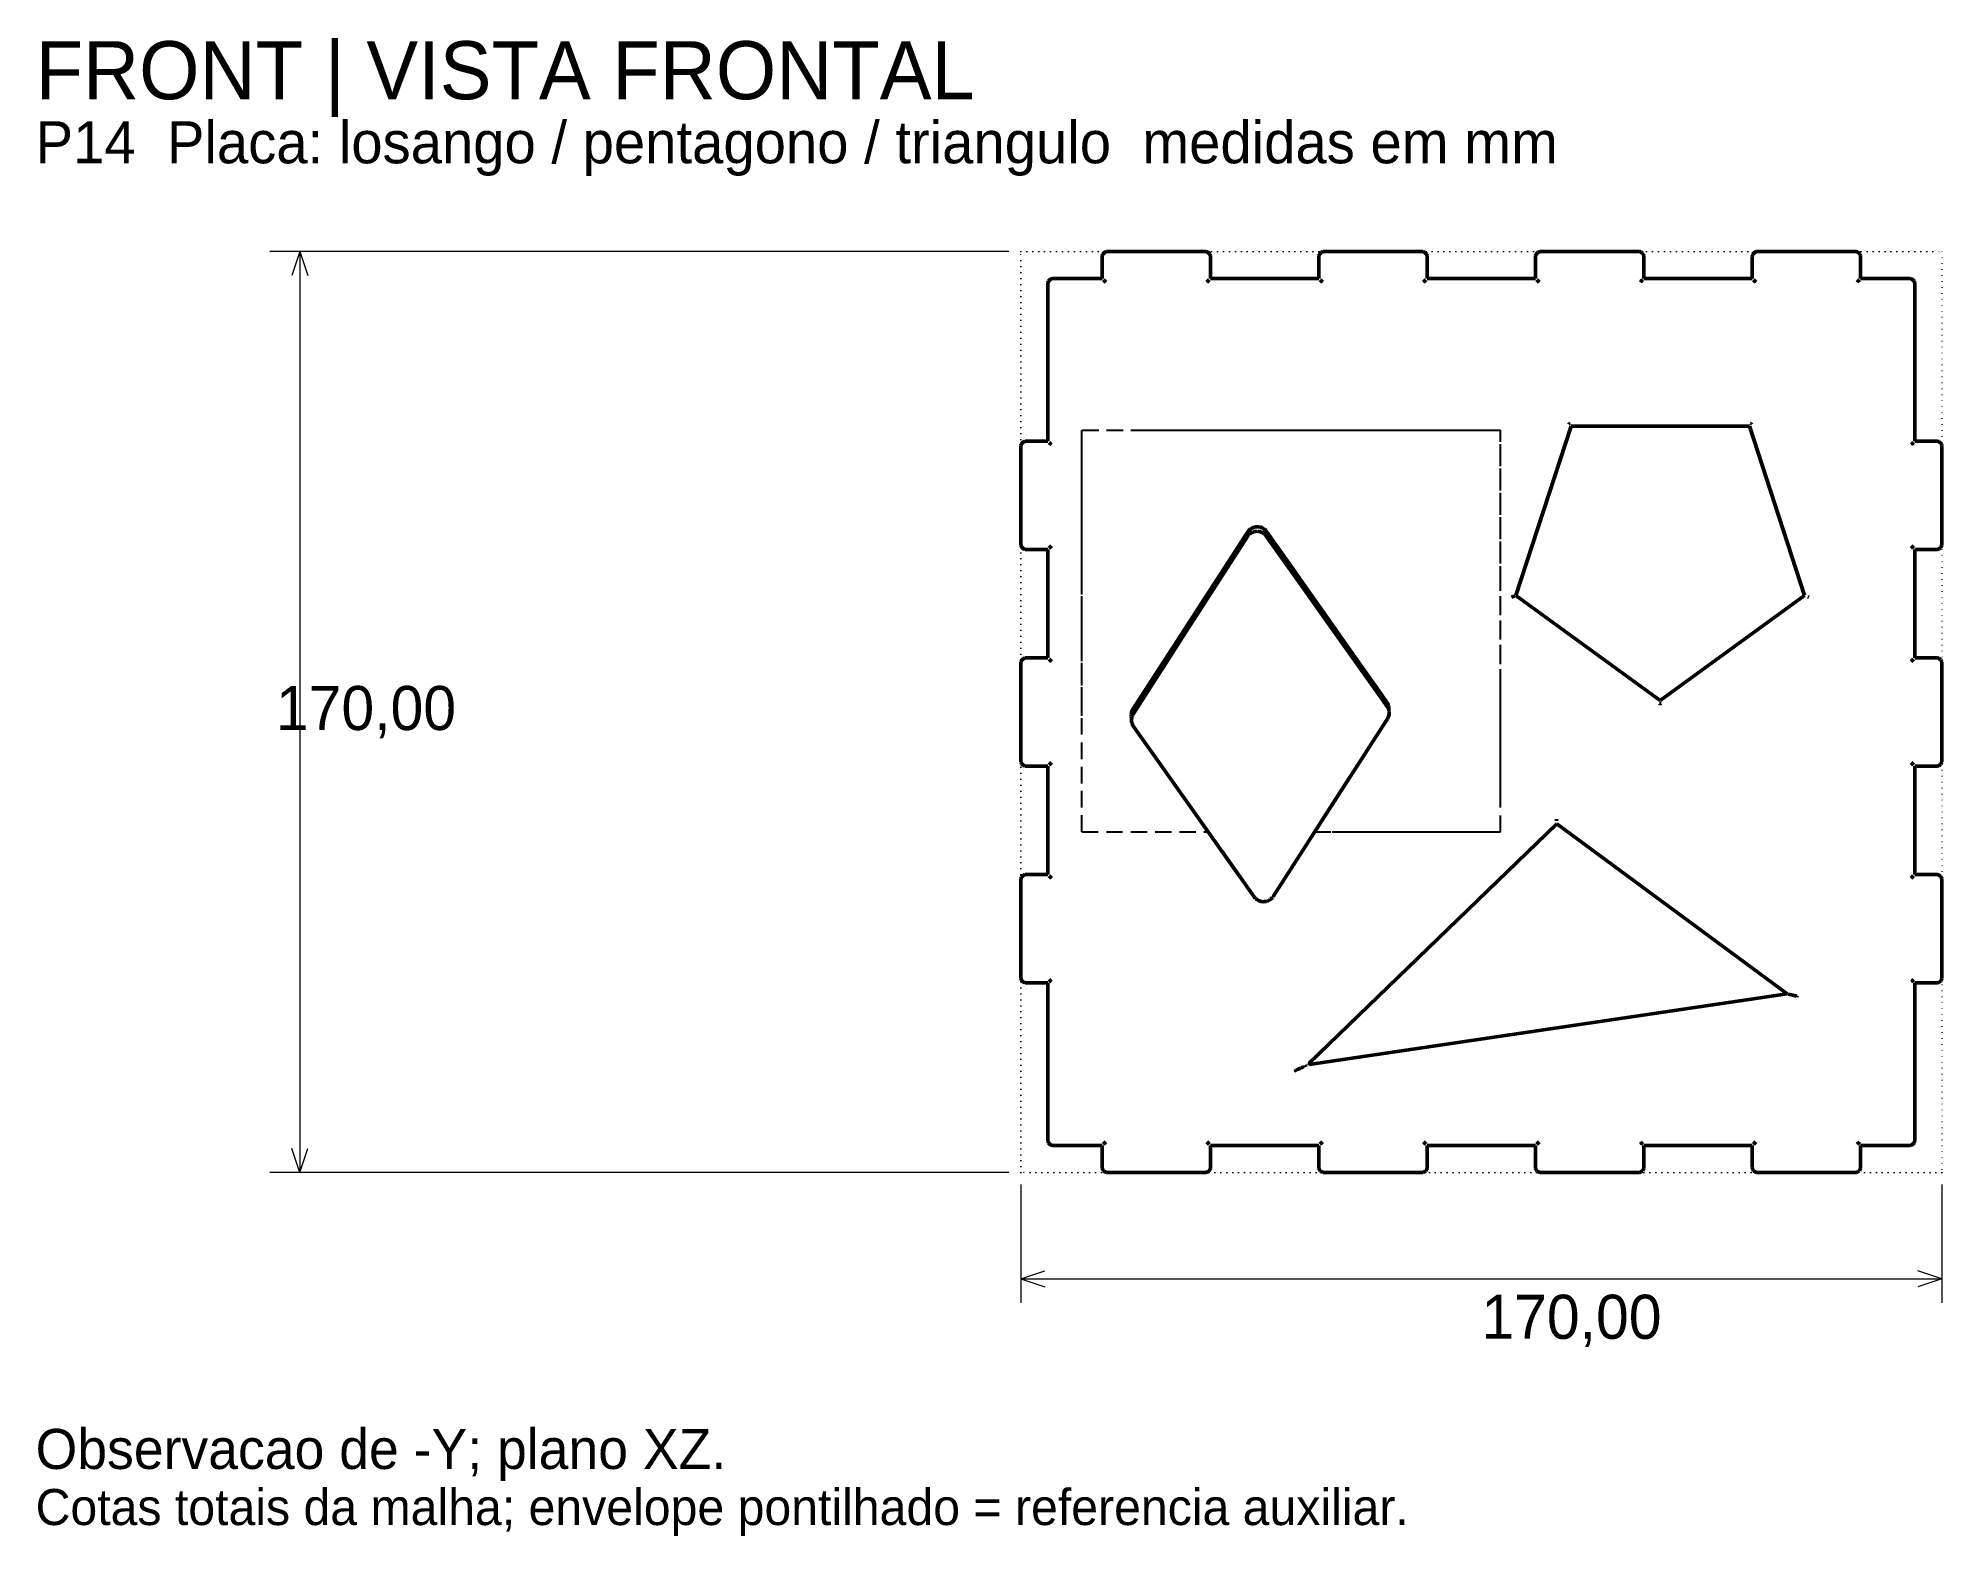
# Model space of a CAD drawing. Header units: millimetres. Extents: x 14 to 366, y 5 to 281.
import ezdxf

# ---------------------------------------------------------------- set-up
doc = ezdxf.new("R2010")
doc.units = ezdxf.units.MM
doc.linetypes.add('DOTTED', pattern=[1, 0, -1])
doc.linetypes.add('HIDDEN', pattern=[4.5, 3, -1.5])
for name, color, linetype, lineweight in [('HIDDEN', 8, 'HIDDEN', 25), ('REFERENCE', 8, 'DOTTED', 13), ('TEXT', 7, 'CONTINUOUS', 18), ('THIN', 7, 'CONTINUOUS', 18), ('VISIBLE', 7, 'CONTINUOUS', 50)]:
    doc.layers.add(name, color=color, linetype=linetype, lineweight=lineweight)

msp = doc.modelspace()

# ---------------------------------------------------------------- linework, layer by layer
at = {"layer": 'HIDDEN'}
for p, q in [((210.63, 237.07), (210.87, 237.07)), ((210.87, 237.07), (210.87, 237.3)), ((211.1, 236.83), (211.23, 236.71)), ((211.23, 236.71), (211.37, 236.57)), ((211.37, 236.57), (211.53, 236.41)), ((230.21, 236.41), (230.37, 236.57)), ((230.37, 236.57), (230.51, 236.71)), ((230.51, 236.71), (230.64, 236.83)), ((250.63, 237.07), (250.87, 237.07)), ((250.87, 237.07), (250.87, 237.3)), ((251.1, 236.83), (251.23, 236.71)), ((251.23, 236.71), (251.37, 236.57)), ((251.37, 236.57), (251.53, 236.41)), ((270.21, 236.41), (270.37, 236.57)), ((270.37, 236.57), (270.51, 236.71)), ((270.51, 236.71), (270.64, 236.83)), ((291.1, 236.83), (291.23, 236.71)), ((291.23, 236.71), (291.37, 236.57)), ((291.37, 236.57), (291.53, 236.41)), ((310.21, 236.41), (310.37, 236.57)), ((310.37, 236.57), (310.51, 236.71)), ((310.51, 236.71), (310.64, 236.83)), ((310.87, 237.07), (310.87, 237.3)), ((310.87, 237.07), (311.11, 237.07)), ((331.1, 236.83), (331.23, 236.71)), ((331.23, 236.71), (331.37, 236.57)), ((331.37, 236.57), (331.53, 236.41)), ((350.21, 236.41), (350.37, 236.57)), ((350.37, 236.57), (350.51, 236.71)), ((350.51, 236.71), (350.64, 236.83)), ((350.87, 237.07), (350.87, 237.3)), ((350.87, 237.07), (351.11, 237.07)), ((207.16, 134.95), (207.16, 209.09)), ((207.16, 209.09), (284.38, 209.09)), ((207.16, 204.88), (207.16, 209.09)), ((207.24, 209.09), (218.15, 209.09)), ((218.15, 209.09), (220.38, 209.09)), ((220.38, 209.09), (223.16, 209.09)), ((223.16, 209.09), (226.16, 209.09)), ((226.16, 209.09), (229.21, 209.09)), ((229.21, 209.09), (232.15, 209.09)), ((232.15, 209.09), (234.7, 209.09)), ((234.7, 209.09), (237.47, 209.09)), ((237.47, 209.09), (240.75, 209.09)), ((240.75, 209.09), (243.68, 209.09)), ((243.68, 209.09), (246.16, 209.09)), ((246.16, 209.09), (261.82, 209.09)), ((261.82, 209.09), (262.48, 209.09)), ((262.48, 209.09), (262.9, 209.09)), ((262.9, 209.09), (263.09, 209.09)), ((263.09, 209.09), (263.62, 209.09)), ((263.62, 209.09), (267.8, 209.09)), ((267.8, 209.09), (284.38, 209.09)), ((284.38, 134.95), (284.38, 209.09)), ((284.38, 181.01), (284.38, 209.01)), ((296.94, 210.5), (297.06, 210.34)), ((297.06, 210.34), (297.16, 210.2)), ((297.16, 210.2), (297.25, 210.08)), ((330.51, 210.08), (330.59, 210.2)), ((330.59, 210.2), (330.7, 210.34)), ((330.7, 210.34), (330.81, 210.5)), ((200.63, 207.07), (200.87, 207.07)), ((200.87, 207.07), (200.87, 207.3)), ((201.1, 206.83), (201.23, 206.71)), ((201.23, 206.71), (201.37, 206.57)), ((201.37, 206.57), (201.53, 206.41)), ((207.16, 191.42), (207.16, 204.88)), ((360.21, 206.41), (360.37, 206.57)), ((360.37, 206.57), (360.51, 206.71)), ((360.51, 206.71), (360.64, 206.83)), ((360.87, 207.07), (360.87, 207.3)), ((360.87, 207.07), (361.1, 207.07)), ((207.16, 191.18), (207.16, 191.39)), ((207.16, 190.7), (207.16, 191.18)), ((207.16, 189.86), (207.16, 190.7)), ((207.16, 188.57), (207.16, 189.86)), ((237.9, 189.74), (238, 189.83)), ((238, 189.83), (238.15, 189.97)), ((238.44, 190.16), (238.56, 190.21)), ((238.75, 190.3), (238.88, 190.34)), ((238.88, 190.34), (239.07, 190.39)), ((239.07, 190.39), (239.21, 190.4)), ((239.41, 190.42), (239.55, 190.42)), ((240.09, 190.33), (240.22, 190.28)), ((240.1, 190.33), (240.22, 190.28)), ((240.41, 190.2), (240.52, 190.13)), ((240.52, 190.13), (240.7, 190.03)), ((240.8, 189.94), (240.95, 189.8)), ((240.95, 189.8), (241.04, 189.7)), ((240.95, 189.8), (241.05, 189.69)), ((201.1, 187.3), (201.23, 187.42)), ((201.23, 187.42), (201.37, 187.57)), ((201.37, 187.57), (201.53, 187.72)), ((207.16, 186.84), (207.16, 188.57)), ((207.16, 184.78), (207.16, 186.84)), ((225.12, 169.92), (237.7, 189.47)), ((237.7, 189.47), (237.78, 189.58)), ((237.78, 189.58), (237.9, 189.74)), ((241.17, 189.54), (250.18, 176.84)), ((241.17, 189.54), (241.59, 188.96)), ((241.86, 188.57), (242.83, 187.21)), ((360.21, 187.72), (360.37, 187.57)), ((360.37, 187.57), (360.51, 187.42)), ((360.51, 187.42), (360.64, 187.3)), ((207.16, 182.69), (207.16, 184.78)), ((207.16, 174.24), (207.16, 182.69)), ((284.38, 161.42), (284.38, 181.01)), ((286.47, 178.29), (286.61, 178.33)), ((341.15, 178.33), (341.28, 178.29)), ((207.16, 172), (207.16, 174.24)), ((207.16, 169.77), (207.16, 172)), ((207.16, 167.85), (207.16, 169.77)), ((216.6, 156.68), (225.12, 169.92)), ((200.63, 167.07), (200.87, 167.07)), ((200.87, 167.07), (200.87, 167.3)), ((201.1, 166.83), (201.23, 166.71)), ((201.23, 166.71), (201.37, 166.57)), ((201.37, 166.57), (201.53, 166.41)), ((207.16, 158.66), (207.16, 167.85)), ((220.7, 163.05), (223, 166.62)), ((360.21, 166.41), (360.37, 166.57)), ((360.37, 166.57), (360.51, 166.71)), ((360.51, 166.71), (360.64, 166.83)), ((360.87, 167.07), (360.87, 167.3)), ((360.87, 167.07), (361.1, 167.07)), ((217.38, 157.89), (220.57, 162.85)), ((207.16, 156.34), (207.16, 158.66)), ((263.1, 158.61), (263.17, 158.51)), ((263.17, 158.51), (263.26, 158.38)), ((284.38, 159.48), (284.38, 161.42)), ((284.38, 159.18), (284.38, 159.48)), ((284.38, 158.06), (284.38, 159.18)), ((313.88, 158.95), (313.88, 158.83)), ((313.88, 158.83), (313.88, 158.68)), ((313.88, 158.68), (313.88, 158.52)), ((313.88, 158.52), (313.88, 158.34)), ((207.16, 143.89), (207.16, 156.34)), ((216.28, 155.7), (216.3, 155.84)), ((216.28, 155.7), (216.29, 155.5)), ((216.29, 155.5), (216.29, 155.36)), ((216.3, 155.84), (216.33, 156.05)), ((216.36, 155.02), (216.43, 154.83)), ((216.38, 156.18), (216.44, 156.37)), ((216.43, 154.83), (216.48, 154.69)), ((216.44, 156.37), (216.51, 156.5)), ((216.51, 156.5), (216.6, 156.68)), ((216.71, 156.84), (216.81, 157)), ((216.86, 157.08), (216.97, 157.25)), ((217, 157.3), (217.13, 157.5)), ((255.01, 142.56), (263.52, 155.79)), ((263.47, 158.08), (263.54, 157.96)), ((263.48, 158.07), (263.55, 157.95)), ((263.62, 155.98), (263.69, 156.1)), ((263.65, 157.78), (263.7, 157.65)), ((263.7, 157.65), (263.77, 157.46)), ((263.75, 156.3), (263.79, 156.43)), ((263.77, 157.46), (263.8, 157.32)), ((263.8, 157.32), (263.84, 157.12)), ((263.83, 156.63), (263.85, 156.77)), ((263.84, 157.12), (263.84, 156.98)), ((284.38, 156.11), (284.38, 158.06)), ((284.38, 153.49), (284.38, 156.11)), ((216.58, 154.52), (216.66, 154.4)), ((216.66, 154.4), (221.01, 148.25)), ((284.38, 150.49), (284.38, 153.49)), ((201.37, 147.57), (201.53, 147.72)), ((221.01, 148.25), (229.95, 135.63)), ((284.38, 147.48), (284.38, 150.49)), ((360.21, 147.72), (360.37, 147.57)), ((200.63, 147.07), (200.87, 147.07)), ((200.87, 146.83), (200.87, 147.07)), ((201.1, 147.3), (201.23, 147.42)), ((201.23, 147.42), (201.37, 147.57)), ((284.38, 144.75), (284.38, 147.48)), ((284.38, 142.45), (284.38, 144.75)), ((360.37, 147.57), (360.51, 147.42)), ((360.51, 147.42), (360.64, 147.3)), ((360.87, 146.83), (360.87, 147.07)), ((360.87, 147.07), (361.1, 147.07)), ((207.16, 135.03), (207.16, 143.89)), ((250.11, 134.95), (255.01, 142.56)), ((284.38, 140.65), (284.38, 142.45)), ((284.38, 134.95), (284.38, 140.65)), ((294.72, 137.3), (294.73, 137.16)), ((294.74, 137.1), (294.75, 136.98)), ((207.16, 134.95), (230.44, 134.95)), ((207.16, 134.95), (230.44, 134.95)), ((229.95, 135.63), (230.44, 134.95)), ((242.43, 123.01), (250.11, 134.95)), ((250.11, 134.95), (253.36, 134.95)), ((250.11, 134.95), (284.38, 134.95)), ((253.36, 134.95), (256.72, 134.95)), ((256.72, 134.95), (259.75, 134.95)), ((259.75, 134.95), (262.31, 134.95)), ((262.31, 134.95), (264.33, 134.95)), ((264.33, 134.95), (265.76, 134.95)), ((265.76, 134.95), (266.59, 134.95)), ((266.59, 134.95), (266.84, 134.95)), ((266.84, 134.95), (270.32, 134.95)), ((270.32, 134.95), (284.3, 134.95)), ((231.49, 133.46), (232.88, 131.5)), ((201.1, 126.83), (201.23, 126.71)), ((201.23, 126.71), (201.37, 126.57)), ((201.37, 126.57), (201.53, 126.41)), ((360.21, 126.41), (360.37, 126.57)), ((360.37, 126.57), (360.51, 126.71)), ((360.51, 126.71), (360.64, 126.83)), ((238.01, 124.27), (238.96, 122.93)), ((242.35, 122.9), (242.43, 123.01)), ((239.17, 122.67), (239.33, 122.54)), ((239.33, 122.54), (239.43, 122.45)), ((239.43, 122.45), (239.61, 122.34)), ((239.61, 122.34), (239.72, 122.27)), ((239.72, 122.27), (239.91, 122.2)), ((240.37, 122.07), (240.58, 122.06)), ((240.58, 122.06), (240.71, 122.05)), ((240.92, 122.07), (241.05, 122.09)), ((241.05, 122.09), (241.25, 122.14)), ((241.27, 122.14), (241.38, 122.18)), ((241.57, 122.26), (241.69, 122.32)), ((241.69, 122.32), (241.86, 122.43)), ((241.86, 122.43), (241.98, 122.51)), ((242.22, 122.74), (242.35, 122.9)), ((200.63, 107.07), (200.87, 107.07)), ((200.87, 106.83), (200.87, 107.07)), ((201.1, 107.3), (201.23, 107.42)), ((201.23, 107.42), (201.37, 107.57)), ((201.37, 107.57), (201.53, 107.72)), ((360.21, 107.72), (360.37, 107.57)), ((360.37, 107.57), (360.51, 107.42)), ((360.51, 107.42), (360.64, 107.3)), ((360.87, 106.83), (360.87, 107.07)), ((360.87, 107.07), (361.1, 107.07)), ((337.04, 105.04), (337.28, 105.07)), ((337.09, 105.21), (337.28, 105.07)), ((337.44, 105.03), (337.56, 105)), ((337.63, 104.98), (337.77, 104.95)), ((337.77, 104.95), (337.89, 104.92)), ((337.89, 104.92), (338.04, 104.88)), ((338.04, 104.88), (338.19, 104.84)), ((338.19, 104.84), (338.34, 104.81)), ((338.33, 104.81), (338.68, 104.72)), ((338.34, 104.81), (338.57, 104.75)), ((338.57, 104.75), (338.68, 104.72)), ((338.68, 104.72), (338.96, 104.65)), ((339.04, 104.63), (339.39, 104.54)), ((247.23, 91.22), (247.6, 91.4)), ((247.34, 91.27), (247.6, 91.41)), ((247.6, 91.4), (247.97, 91.58)), ((247.6, 91.41), (247.78, 91.49)), ((247.96, 91.58), (248.13, 91.66)), ((247.97, 91.58), (248.27, 91.73)), ((248.13, 91.66), (248.27, 91.73)), ((248.27, 91.73), (248.51, 91.85)), ((248.27, 91.73), (248.43, 91.81)), ((248.83, 92.01), (249.17, 92.34)), ((248.83, 92.01), (249.3, 92.08)), ((246.34, 90.78), (246.79, 91)), ((246.79, 91), (247.23, 91.22)), ((246.89, 91.05), (247.05, 91.13)), ((211.1, 77.3), (211.23, 77.42)), ((211.23, 77.42), (211.37, 77.57)), ((211.37, 77.57), (211.53, 77.72)), ((230.21, 77.72), (230.37, 77.57)), ((230.37, 77.57), (230.51, 77.42)), ((230.51, 77.42), (230.64, 77.3)), ((251.1, 77.3), (251.23, 77.42)), ((251.23, 77.42), (251.37, 77.57)), ((251.37, 77.57), (251.53, 77.72)), ((270.21, 77.72), (270.37, 77.57)), ((270.37, 77.57), (270.51, 77.42)), ((270.51, 77.42), (270.64, 77.3)), ((291.1, 77.3), (291.23, 77.42)), ((291.23, 77.42), (291.37, 77.57)), ((291.37, 77.57), (291.53, 77.72)), ((310.21, 77.72), (310.37, 77.57)), ((310.37, 77.57), (310.51, 77.42)), ((310.51, 77.42), (310.64, 77.3)), ((331.1, 77.3), (331.23, 77.42)), ((331.23, 77.42), (331.37, 77.57)), ((331.37, 77.57), (331.53, 77.72)), ((350.21, 77.72), (350.37, 77.57)), ((350.37, 77.57), (350.51, 77.42)), ((350.51, 77.42), (350.64, 77.3)), ((210.63, 77.07), (210.87, 77.07)), ((210.87, 76.83), (210.87, 77.07)), ((250.63, 77.07), (250.87, 77.07)), ((250.87, 76.83), (250.87, 77.07)), ((310.87, 76.83), (310.87, 77.07)), ((310.87, 77.07), (311.11, 77.07)), ((350.87, 76.83), (350.87, 77.07)), ((350.87, 77.07), (351.11, 77.07))]:
    msp.add_line(p, q, dxfattribs=at)
at = {"layer": 'REFERENCE'}
for p, q in [((195.87, 242.07), (365.87, 242.07)), ((195.87, 72.07), (195.87, 242.07)), ((365.87, 242.07), (365.87, 72.07)), ((365.87, 72.07), (195.87, 72.07))]:
    msp.add_line(p, q, dxfattribs=at)
at = {"layer": 'THIN'}
for p, q in [((193.65, 242.07), (57.28, 242.07)), ((62.83, 242.07), (61.35, 237.63)), ((62.83, 242.07), (62.83, 72.07)), ((62.83, 242.07), (64.3, 237.63)), ((62.83, 72.07), (61.35, 76.5)), ((62.83, 72.07), (64.3, 76.5)), ((193.65, 72.07), (57.28, 72.07)), ((195.87, 69.85), (195.87, 48.04)), ((365.87, 69.85), (365.87, 48.04)), ((195.87, 52.48), (200.3, 53.96)), ((365.87, 52.48), (361.43, 53.96)), ((195.87, 52.48), (365.87, 52.48)), ((195.87, 52.48), (200.3, 51)), ((365.87, 52.48), (361.43, 51))]:
    msp.add_line(p, q, dxfattribs=at)
at = {"layer": 'VISIBLE'}
for p, q in [((210.87, 241.07), (210.88, 241.24)), ((210.87, 237.07), (210.87, 241.07)), ((210.88, 241.24), (210.93, 241.41)), ((210.93, 241.41), (211, 241.57)), ((211, 241.57), (211.1, 241.71)), ((211.1, 241.71), (211.23, 241.83)), ((211.23, 241.83), (211.37, 241.93)), ((211.37, 241.93), (211.53, 242)), ((211.53, 242), (211.7, 242.05)), ((211.7, 242.05), (211.87, 242.07)), ((211.87, 242.07), (229.87, 242.07)), ((229.87, 242.07), (230.04, 242.05)), ((230.04, 242.05), (230.21, 242)), ((230.21, 242), (230.37, 241.93)), ((230.37, 241.93), (230.51, 241.83)), ((230.51, 241.83), (230.64, 241.71)), ((230.64, 241.71), (230.74, 241.57)), ((230.74, 241.57), (230.81, 241.41)), ((230.81, 241.41), (230.85, 241.24)), ((230.85, 241.24), (230.87, 241.07)), ((230.87, 237.07), (230.87, 241.07)), ((250.87, 241.07), (250.88, 241.24)), ((250.87, 237.07), (250.87, 241.07)), ((250.88, 241.24), (250.93, 241.41)), ((250.93, 241.41), (251, 241.57)), ((251, 241.57), (251.1, 241.71)), ((251.1, 241.71), (251.23, 241.83)), ((251.23, 241.83), (251.37, 241.93)), ((251.37, 241.93), (251.53, 242)), ((251.53, 242), (251.7, 242.05)), ((251.7, 242.05), (251.87, 242.07)), ((251.87, 242.07), (269.87, 242.07)), ((269.87, 242.07), (270.04, 242.05)), ((270.04, 242.05), (270.21, 242)), ((270.21, 242), (270.37, 241.93)), ((270.37, 241.93), (270.51, 241.83)), ((270.51, 241.83), (270.64, 241.71)), ((270.64, 241.71), (270.74, 241.57)), ((270.74, 241.57), (270.81, 241.41)), ((270.81, 241.41), (270.85, 241.24)), ((270.85, 241.24), (270.87, 241.07)), ((270.87, 237.07), (270.87, 241.07)), ((290.87, 241.07), (290.88, 241.24)), ((290.87, 237.07), (290.87, 241.07)), ((290.88, 241.24), (290.93, 241.41)), ((290.93, 241.41), (291, 241.57)), ((291, 241.57), (291.1, 241.71)), ((291.1, 241.71), (291.23, 241.83)), ((291.23, 241.83), (291.37, 241.93)), ((291.37, 241.93), (291.53, 242)), ((291.53, 242), (291.7, 242.05)), ((291.7, 242.05), (291.87, 242.07)), ((291.87, 242.07), (309.87, 242.07)), ((309.87, 242.07), (310.04, 242.05)), ((310.04, 242.05), (310.21, 242)), ((310.21, 242), (310.37, 241.93)), ((310.37, 241.93), (310.51, 241.83)), ((310.51, 241.83), (310.64, 241.71)), ((310.64, 241.71), (310.74, 241.57)), ((310.74, 241.57), (310.81, 241.41)), ((310.81, 241.41), (310.85, 241.24)), ((310.85, 241.24), (310.87, 241.07)), ((310.87, 237.07), (310.87, 241.07)), ((330.87, 241.07), (330.88, 241.24)), ((330.87, 237.07), (330.87, 241.07)), ((330.88, 241.24), (330.93, 241.41)), ((330.93, 241.41), (331, 241.57)), ((331, 241.57), (331.1, 241.71)), ((331.1, 241.71), (331.23, 241.83)), ((331.23, 241.83), (331.37, 241.93)), ((331.37, 241.93), (331.53, 242)), ((331.53, 242), (331.7, 242.05)), ((331.7, 242.05), (331.87, 242.07)), ((331.87, 242.07), (349.87, 242.07)), ((349.87, 242.07), (350.04, 242.05)), ((350.04, 242.05), (350.21, 242)), ((350.21, 242), (350.37, 241.93)), ((350.37, 241.93), (350.51, 241.83)), ((350.51, 241.83), (350.64, 241.71)), ((350.64, 241.71), (350.74, 241.57)), ((350.74, 241.57), (350.81, 241.41)), ((350.81, 241.41), (350.85, 241.24)), ((350.85, 241.24), (350.87, 241.07)), ((350.87, 237.07), (350.87, 241.07)), ((200.87, 236.07), (200.88, 236.24)), ((200.87, 207.07), (200.87, 236.07)), ((200.88, 236.24), (200.93, 236.41)), ((200.93, 236.41), (201, 236.57)), ((201, 236.57), (201.1, 236.71)), ((201.1, 236.71), (201.23, 236.83)), ((201.23, 236.83), (201.37, 236.93)), ((201.37, 236.93), (201.53, 237)), ((201.53, 237), (201.7, 237.05)), ((201.7, 237.05), (201.87, 237.07)), ((201.87, 237.07), (210.87, 237.07)), ((211.1, 236.83), (211.23, 236.71)), ((211.23, 236.71), (211.37, 236.57)), ((211.37, 236.57), (211.53, 236.41)), ((230.21, 236.41), (230.37, 236.57)), ((230.37, 236.57), (230.51, 236.71)), ((230.51, 236.71), (230.64, 236.83)), ((230.87, 237.07), (250.87, 237.07)), ((251.1, 236.83), (251.23, 236.71)), ((251.23, 236.71), (251.37, 236.57)), ((251.37, 236.57), (251.53, 236.41)), ((270.21, 236.41), (270.37, 236.57)), ((270.37, 236.57), (270.51, 236.71)), ((270.51, 236.71), (270.64, 236.83)), ((270.87, 237.07), (290.87, 237.07)), ((291.1, 236.83), (291.23, 236.71)), ((291.23, 236.71), (291.37, 236.57)), ((291.37, 236.57), (291.53, 236.41)), ((310.21, 236.41), (310.37, 236.57)), ((310.37, 236.57), (310.51, 236.71)), ((310.51, 236.71), (310.64, 236.83)), ((310.87, 237.07), (330.87, 237.07)), ((331.1, 236.83), (331.23, 236.71)), ((331.23, 236.71), (331.37, 236.57)), ((331.37, 236.57), (331.53, 236.41)), ((350.21, 236.41), (350.37, 236.57)), ((350.37, 236.57), (350.51, 236.71)), ((350.51, 236.71), (350.64, 236.83)), ((350.87, 237.07), (359.87, 237.07)), ((359.87, 237.07), (360.04, 237.05)), ((360.04, 237.05), (360.21, 237)), ((360.21, 237), (360.37, 236.93)), ((360.37, 236.93), (360.51, 236.83)), ((360.51, 236.83), (360.64, 236.71)), ((360.64, 236.71), (360.74, 236.57)), ((360.74, 236.57), (360.81, 236.41)), ((360.81, 236.41), (360.85, 236.24)), ((360.85, 236.24), (360.87, 236.07)), ((360.87, 207.07), (360.87, 236.07)), ((287.25, 178.54), (297.42, 209.84)), ((296.94, 210.5), (297.02, 210.39)), ((297.42, 209.84), (330.34, 209.84)), ((330.34, 209.84), (340.51, 178.54)), ((330.73, 210.39), (330.81, 210.5)), ((195.87, 206.07), (195.88, 206.24)), ((195.87, 188.07), (195.87, 206.07)), ((195.88, 206.24), (195.93, 206.41)), ((195.93, 206.41), (196, 206.57)), ((196, 206.57), (196.1, 206.71)), ((196.1, 206.71), (196.23, 206.83)), ((196.23, 206.83), (196.37, 206.93)), ((196.37, 206.93), (196.53, 207)), ((196.53, 207), (196.7, 207.05)), ((196.7, 207.05), (196.87, 207.07)), ((196.87, 207.07), (200.87, 207.07)), ((201.1, 206.83), (201.23, 206.71)), ((201.23, 206.71), (201.37, 206.57)), ((201.37, 206.57), (201.53, 206.41)), ((360.21, 206.41), (360.37, 206.57)), ((360.37, 206.57), (360.51, 206.71)), ((360.51, 206.71), (360.64, 206.83)), ((360.87, 207.07), (364.87, 207.07)), ((364.87, 207.07), (365.04, 207.05)), ((365.04, 207.05), (365.21, 207)), ((365.21, 207), (365.37, 206.93)), ((365.37, 206.93), (365.51, 206.83)), ((365.51, 206.83), (365.64, 206.71)), ((365.64, 206.71), (365.74, 206.57)), ((365.74, 206.57), (365.81, 206.41)), ((365.81, 206.41), (365.85, 206.24)), ((365.85, 206.24), (365.87, 206.07)), ((365.87, 188.07), (365.87, 206.07)), ((216.56, 157.58), (237.75, 190.3)), ((230.92, 179.76), (237.75, 190.3)), ((233.01, 182.98), (237.75, 190.3)), ((237.23, 189.5), (237.75, 190.3)), ((237.75, 190.3), (237.96, 190.57)), ((237.77, 190.33), (237.96, 190.57)), ((237.9, 189.74), (238.01, 189.84)), ((237.96, 190.57), (238.21, 190.8)), ((237.99, 190.6), (238.21, 190.8)), ((238.06, 189.88), (238.15, 189.97)), ((238.15, 189.97), (238.27, 190.05)), ((238.24, 190.82), (238.49, 190.99)), ((238.24, 190.82), (238.49, 190.99)), ((238.27, 190.05), (238.44, 190.16)), ((238.44, 190.16), (238.57, 190.22)), ((238.52, 191.01), (238.79, 191.12)), ((238.56, 190.21), (238.75, 190.3)), ((238.75, 190.3), (238.85, 190.33)), ((238.8, 191.13), (239.13, 191.22)), ((238.84, 191.14), (239.13, 191.22)), ((238.88, 190.34), (239.04, 190.38)), ((239.07, 190.39), (239.22, 190.4)), ((239.13, 191.22), (239.47, 191.25)), ((239.17, 191.22), (239.47, 191.25)), ((239.21, 190.4), (239.41, 190.42)), ((239.28, 190.41), (239.41, 190.42)), ((239.28, 190.41), (239.41, 190.42)), ((239.51, 191.25), (239.81, 191.23)), ((239.51, 191.25), (239.81, 191.23)), ((239.55, 190.42), (239.76, 190.4)), ((239.76, 190.4), (239.89, 190.37)), ((239.85, 191.22), (240.14, 191.16)), ((239.85, 191.22), (240.14, 191.16)), ((239.89, 190.37), (240.09, 190.33)), ((239.9, 190.37), (240.06, 190.33)), ((239.9, 190.37), (240.09, 190.33)), ((240.1, 190.33), (240.22, 190.28)), ((240.1, 190.33), (240.22, 190.28)), ((240.14, 191.16), (240.46, 191.03)), ((240.18, 191.14), (240.46, 191.03)), ((240.22, 190.28), (240.41, 190.2)), ((240.3, 190.25), (240.41, 190.2)), ((240.41, 190.2), (240.5, 190.14)), ((240.49, 191.01), (240.75, 190.85)), ((240.49, 191.01), (240.75, 190.85)), ((240.55, 190.11), (240.7, 190.03)), ((240.7, 190.03), (240.8, 189.94)), ((240.71, 190.01), (240.81, 189.93)), ((240.71, 190.01), (240.8, 189.94)), ((240.75, 190.85), (241.01, 190.63)), ((240.78, 190.83), (240.89, 190.73)), ((240.81, 189.93), (240.95, 189.8)), ((240.89, 190.73), (241.01, 190.63)), ((240.95, 189.8), (241.04, 189.7)), ((241.03, 190.6), (241.22, 190.37)), ((241.03, 190.6), (241.22, 190.37)), ((241.22, 190.37), (246.17, 183.35)), ((241.22, 190.37), (248.53, 180)), ((241.22, 190.37), (252.58, 174.25)), ((241.22, 190.37), (241.49, 189.99)), ((241.22, 190.37), (241.49, 189.99)), ((241.22, 190.37), (242.01, 189.25)), ((241.22, 190.37), (242.52, 188.53)), ((241.22, 190.37), (242.99, 187.86)), ((241.49, 189.99), (242.01, 189.25)), ((195.87, 188.07), (195.88, 187.89)), ((195.88, 187.89), (195.93, 187.72)), ((195.93, 187.72), (196, 187.57)), ((196, 187.57), (196.1, 187.42)), ((196.1, 187.42), (196.23, 187.3)), ((196.23, 187.3), (196.37, 187.2)), ((196.37, 187.2), (196.53, 187.13)), ((196.53, 187.13), (196.7, 187.08)), ((196.7, 187.08), (196.87, 187.07)), ((196.87, 187.07), (200.87, 187.07)), ((200.87, 167.07), (200.87, 187.07)), ((201.1, 187.3), (201.23, 187.42)), ((201.23, 187.42), (201.37, 187.57)), ((201.37, 187.57), (201.53, 187.72)), ((225.72, 170.85), (237.7, 189.47)), ((234.74, 185.65), (236.11, 187.76)), ((236.11, 187.76), (237.23, 189.5)), ((237.7, 189.47), (237.79, 189.58)), ((237.79, 189.58), (237.9, 189.74)), ((241.04, 189.7), (241.17, 189.54)), ((241.05, 189.69), (241.17, 189.54)), ((241.05, 189.69), (241.17, 189.54)), ((241.17, 189.54), (250.18, 176.84)), ((241.45, 189.16), (242, 188.38)), ((242.01, 189.25), (242.52, 188.53)), ((242.52, 188.53), (242.99, 187.86)), ((242.83, 187.21), (247.59, 180.49)), ((242.83, 187.21), (250.18, 176.84)), ((242.99, 187.86), (243.15, 187.63)), ((243.15, 187.63), (243.78, 186.74)), ((243.78, 186.74), (246.17, 183.35)), ((360.21, 187.72), (360.37, 187.57)), ((360.37, 187.57), (360.51, 187.42)), ((360.51, 187.42), (360.64, 187.3)), ((360.87, 167.07), (360.87, 187.07)), ((360.87, 187.07), (364.87, 187.07)), ((364.87, 187.07), (365.04, 187.08)), ((365.04, 187.08), (365.21, 187.13)), ((365.21, 187.13), (365.37, 187.2)), ((365.37, 187.2), (365.51, 187.3)), ((365.51, 187.3), (365.64, 187.42)), ((365.64, 187.42), (365.74, 187.57)), ((365.74, 187.57), (365.81, 187.72)), ((365.81, 187.72), (365.85, 187.89)), ((365.85, 187.89), (365.87, 188.07)), ((230.92, 179.76), (233.01, 182.98)), ((233.01, 182.98), (234.74, 185.65)), ((246.17, 183.35), (248.53, 180)), ((230.04, 178.39), (230.92, 179.76)), ((247.59, 180.49), (250.81, 175.94)), ((248.57, 179.94), (250.77, 176.82)), ((219.67, 162.38), (230.04, 178.39)), ((250.18, 176.84), (250.43, 176.49)), ((250.18, 176.84), (250.81, 175.94)), ((250.43, 176.49), (263.47, 158.08)), ((250.77, 176.82), (252.58, 174.25)), ((250.81, 175.94), (257.76, 166.14)), ((250.81, 175.94), (263.47, 158.08)), ((286.44, 178.27), (286.61, 178.33)), ((286.61, 178.33), (286.76, 178.38)), ((286.76, 178.38), (286.9, 178.43)), ((286.9, 178.43), (287.02, 178.46)), ((287.25, 178.54), (313.88, 159.19)), ((313.88, 159.19), (340.51, 178.54)), ((341.15, 178.33), (341.28, 178.29)), ((252.58, 174.25), (263.44, 158.84)), ((252.6, 174.22), (263.44, 158.84)), ((252.6, 174.22), (257.94, 166.64)), ((223, 166.62), (225.72, 170.85)), ((195.87, 166.07), (195.88, 166.24)), ((195.87, 148.07), (195.87, 166.07)), ((195.88, 166.24), (195.93, 166.41)), ((195.93, 166.41), (196, 166.57)), ((196, 166.57), (196.1, 166.71)), ((196.1, 166.71), (196.23, 166.83)), ((196.23, 166.83), (196.37, 166.93)), ((196.37, 166.93), (196.53, 167)), ((196.53, 167), (196.7, 167.05)), ((196.7, 167.05), (196.87, 167.07)), ((196.87, 167.07), (200.87, 167.07)), ((201.1, 166.83), (201.23, 166.71)), ((201.23, 166.71), (201.37, 166.57)), ((201.37, 166.57), (201.53, 166.41)), ((216.6, 156.68), (223, 166.62)), ((257.76, 166.14), (263.1, 158.61)), ((257.94, 166.64), (262.29, 160.47)), ((360.21, 166.41), (360.37, 166.57)), ((360.37, 166.57), (360.51, 166.71)), ((360.51, 166.71), (360.64, 166.83)), ((360.87, 167.07), (364.87, 167.07)), ((364.87, 167.07), (365.04, 167.05)), ((365.04, 167.05), (365.21, 167)), ((365.21, 167), (365.37, 166.93)), ((365.37, 166.93), (365.51, 166.83)), ((365.51, 166.83), (365.64, 166.71)), ((365.64, 166.71), (365.74, 166.57)), ((365.74, 166.57), (365.81, 166.41)), ((365.81, 166.41), (365.85, 166.24)), ((365.85, 166.24), (365.87, 166.07)), ((365.87, 148.07), (365.87, 166.07)), ((216.56, 157.58), (219.67, 162.38)), ((219.01, 161.35), (219.63, 162.32)), ((220.45, 162.65), (220.83, 163.25)), ((216.56, 157.58), (219.01, 161.35)), ((216.56, 157.58), (219.01, 161.35)), ((262.29, 160.47), (262.8, 159.74)), ((262.8, 159.74), (263.27, 159.08)), ((263.1, 158.61), (263.47, 158.08)), ((263.26, 158.38), (263.4, 158.19)), ((263.26, 158.38), (263.47, 158.08)), ((263.27, 159.08), (263.44, 158.84)), ((263.27, 159.08), (263.44, 158.84)), ((263.4, 158.19), (263.47, 158.08)), ((263.46, 158.81), (263.61, 158.54)), ((263.46, 158.81), (263.61, 158.54)), ((263.63, 158.5), (263.73, 158.22)), ((263.63, 158.5), (263.73, 158.22)), ((263.74, 158.18), (263.8, 157.88)), ((263.74, 158.18), (263.8, 157.88)), ((313.88, 158.38), (313.88, 158.51)), ((216.24, 156.6), (216.25, 156.29)), ((216.24, 156.6), (216.25, 156.29)), ((216.25, 156.64), (216.29, 156.94)), ((216.25, 156.64), (216.29, 156.94)), ((216.25, 156.25), (216.3, 155.95)), ((216.25, 156.25), (216.31, 155.91)), ((216.28, 155.7), (216.31, 155.91)), ((216.28, 155.7), (216.3, 155.84)), ((216.28, 155.7), (216.29, 155.56)), ((216.29, 156.94), (216.4, 157.27)), ((216.29, 156.94), (216.37, 157.19)), ((216.29, 155.51), (216.29, 155.36)), ((216.29, 155.36), (216.33, 155.16)), ((216.29, 155.36), (216.32, 155.22)), ((216.29, 155.36), (216.32, 155.22)), ((216.3, 156.98), (216.37, 157.19)), ((216.3, 155.84), (216.33, 156.05)), ((216.3, 155.84), (216.32, 155.98)), ((216.3, 155.84), (216.32, 155.97)), ((216.33, 156.05), (216.38, 156.18)), ((216.33, 155.16), (216.36, 155.02)), ((216.33, 155.15), (216.36, 155.02)), ((216.33, 155.15), (216.36, 155.02)), ((216.36, 155.02), (216.41, 154.89)), ((216.38, 156.18), (216.44, 156.36)), ((216.4, 157.27), (216.56, 157.58)), ((216.41, 154.89), (216.48, 154.69)), ((216.42, 157.3), (216.56, 157.58)), ((216.44, 156.37), (216.51, 156.51)), ((216.44, 156.37), (216.51, 156.51)), ((216.48, 154.69), (216.58, 154.52)), ((216.48, 154.69), (216.55, 154.57)), ((216.48, 154.69), (216.55, 154.57)), ((216.6, 156.68), (217, 157.3)), ((216.6, 156.68), (216.97, 157.25)), ((216.6, 156.68), (216.86, 157.08)), ((216.6, 156.68), (216.81, 157)), ((216.6, 156.68), (216.7, 156.82)), ((216.6, 156.68), (216.67, 156.78)), ((217, 157.3), (217.51, 158.09)), ((262.75, 154.59), (263.43, 155.65)), ((263.43, 155.65), (263.52, 155.79)), ((263.47, 158.08), (263.54, 157.96)), ((263.48, 158.07), (263.55, 157.95)), ((263.52, 155.79), (263.62, 155.98)), ((263.54, 157.96), (263.65, 157.78)), ((263.55, 157.95), (263.65, 157.78)), ((263.59, 155.92), (263.67, 156.07)), ((263.69, 156.1), (263.75, 156.3)), ((263.69, 156.1), (263.73, 156.23)), ((263.69, 156.1), (263.73, 156.23)), ((263.73, 156.23), (263.79, 156.43)), ((263.75, 156.3), (263.79, 156.43)), ((263.77, 157.46), (263.8, 157.32)), ((263.78, 157.39), (263.81, 157.53)), ((263.78, 157.39), (263.81, 157.25)), ((263.78, 157.39), (263.81, 157.25)), ((263.79, 156.43), (263.83, 156.63)), ((263.79, 156.43), (263.82, 156.57)), ((263.79, 156.43), (263.82, 156.57)), ((263.8, 157.88), (263.81, 157.53)), ((263.8, 157.84), (263.81, 157.53)), ((263.81, 157.25), (263.84, 157.12)), ((263.82, 156.57), (263.85, 156.77)), ((263.83, 156.63), (263.85, 156.77)), ((263.84, 157.12), (263.84, 156.91)), ((263.84, 157.12), (263.84, 156.98)), ((263.84, 156.98), (263.85, 156.77)), ((263.84, 156.91), (263.85, 156.77)), ((263.84, 156.91), (263.85, 156.77)), ((216.55, 154.57), (216.66, 154.4)), ((216.58, 154.52), (216.66, 154.4)), ((216.66, 154.4), (224.78, 142.93)), ((216.66, 154.4), (221.01, 148.25)), ((260.3, 150.78), (262.75, 154.59)), ((195.87, 148.07), (195.88, 147.89)), ((195.88, 147.89), (195.93, 147.72)), ((195.93, 147.72), (196, 147.57)), ((201.37, 147.57), (201.53, 147.72)), ((221.01, 148.25), (225.66, 141.69)), ((251.31, 136.81), (258.97, 148.71)), ((255.01, 142.56), (258.97, 148.71)), ((258.97, 148.71), (260.3, 150.78)), ((360.21, 147.72), (360.37, 147.57)), ((365.74, 147.57), (365.81, 147.72)), ((365.81, 147.72), (365.85, 147.89)), ((365.85, 147.89), (365.87, 148.07)), ((196, 147.57), (196.1, 147.42)), ((196.1, 147.42), (196.23, 147.3)), ((196.23, 147.3), (196.37, 147.2)), ((196.37, 147.2), (196.53, 147.13)), ((196.53, 147.13), (196.7, 147.08)), ((196.7, 147.08), (196.87, 147.07)), ((196.87, 147.07), (200.87, 147.07)), ((200.87, 127.07), (200.87, 147.07)), ((201.1, 147.3), (201.23, 147.42)), ((201.23, 147.42), (201.37, 147.57)), ((360.37, 147.57), (360.51, 147.42)), ((360.51, 147.42), (360.64, 147.3)), ((360.87, 127.07), (360.87, 147.07)), ((360.87, 147.07), (364.87, 147.07)), ((364.87, 147.07), (365.04, 147.08)), ((365.04, 147.08), (365.21, 147.13)), ((365.21, 147.13), (365.37, 147.2)), ((365.37, 147.2), (365.51, 147.3)), ((365.51, 147.3), (365.64, 147.42)), ((365.64, 147.42), (365.74, 147.57)), ((224.78, 142.93), (225.66, 141.69)), ((225.66, 141.69), (235.44, 127.89)), ((225.66, 141.69), (230.44, 134.95)), ((250.11, 134.95), (255.01, 142.56)), ((250.95, 136.24), (255.01, 142.56)), ((251.27, 136.75), (255.01, 142.56)), ((294.72, 137.3), (294.73, 137.16)), ((294.74, 137.09), (294.75, 136.98)), ((230.44, 134.95), (231.49, 133.46)), ((247.99, 131.65), (250.94, 136.23)), ((249, 92.17), (294.78, 136.44)), ((250.11, 134.95), (250.95, 136.24)), ((250.95, 136.24), (251.27, 136.75)), ((250.95, 136.24), (251.23, 136.69)), ((250.95, 136.24), (251.23, 136.68)), ((294.78, 136.44), (337.28, 105.07)), ((231.49, 133.46), (235.44, 127.89)), ((232.88, 131.5), (234.67, 128.97)), ((232.88, 131.5), (235.44, 127.89)), ((242.43, 123.01), (247.99, 131.65)), ((195.93, 126.41), (196, 126.57)), ((196, 126.57), (196.1, 126.71)), ((196.1, 126.71), (196.23, 126.83)), ((196.23, 126.83), (196.37, 126.93)), ((196.37, 126.93), (196.53, 127)), ((196.53, 127), (196.7, 127.05)), ((196.7, 127.05), (196.87, 127.07)), ((196.87, 127.07), (200.87, 127.07)), ((201.1, 126.83), (201.23, 126.71)), ((201.23, 126.71), (201.37, 126.57)), ((201.37, 126.57), (201.53, 126.41)), ((234.67, 128.97), (238.01, 124.27)), ((235.44, 127.89), (236.53, 126.35)), ((360.21, 126.41), (360.37, 126.57)), ((360.37, 126.57), (360.51, 126.71)), ((360.51, 126.71), (360.64, 126.83)), ((360.87, 127.07), (364.87, 127.07)), ((364.87, 127.07), (365.04, 127.05)), ((365.04, 127.05), (365.21, 127)), ((365.21, 127), (365.37, 126.93)), ((365.37, 126.93), (365.51, 126.83)), ((365.51, 126.83), (365.64, 126.71)), ((365.64, 126.71), (365.74, 126.57)), ((365.74, 126.57), (365.81, 126.41)), ((195.87, 126.07), (195.88, 126.24)), ((195.87, 108.07), (195.87, 126.07)), ((195.88, 126.24), (195.93, 126.41)), ((236.53, 126.35), (238.96, 122.93)), ((238.01, 124.27), (238.96, 122.93)), ((365.81, 126.41), (365.85, 126.24)), ((365.85, 126.24), (365.87, 126.07)), ((365.87, 108.07), (365.87, 126.07)), ((238.96, 122.93), (239.09, 122.78)), ((239.01, 122.86), (239.09, 122.78)), ((239.04, 122.83), (239.17, 122.67)), ((239.28, 122.58), (239.43, 122.45)), ((239.43, 122.45), (239.55, 122.38)), ((239.55, 122.38), (239.72, 122.28)), ((239.72, 122.27), (239.85, 122.22)), ((239.75, 122.26), (239.85, 122.22)), ((239.85, 122.22), (240.02, 122.15)), ((239.91, 122.2), (240.04, 122.15)), ((239.91, 122.2), (240.02, 122.15)), ((240.04, 122.15), (240.24, 122.1)), ((240.04, 122.15), (240.17, 122.12)), ((240.05, 122.14), (240.17, 122.12)), ((240.17, 122.12), (240.34, 122.08)), ((240.24, 122.1), (240.37, 122.07)), ((240.37, 122.07), (240.51, 122.06)), ((240.38, 122.07), (240.51, 122.06)), ((240.51, 122.06), (240.67, 122.05)), ((240.71, 122.05), (240.92, 122.07)), ((240.71, 122.05), (240.85, 122.07)), ((240.71, 122.05), (240.85, 122.07)), ((240.85, 122.07), (241, 122.08)), ((241.05, 122.09), (241.19, 122.12)), ((241.19, 122.12), (241.33, 122.16)), ((241.38, 122.18), (241.57, 122.26)), ((241.38, 122.18), (241.51, 122.23)), ((241.38, 122.18), (241.51, 122.23)), ((241.51, 122.23), (241.63, 122.29)), ((241.69, 122.32), (241.81, 122.39)), ((241.81, 122.39), (241.91, 122.46)), ((241.98, 122.51), (242.12, 122.64)), ((241.98, 122.51), (242.08, 122.6)), ((241.98, 122.51), (242.08, 122.6)), ((242.08, 122.6), (242.16, 122.68)), ((242.12, 122.64), (242.22, 122.74)), ((242.22, 122.74), (242.31, 122.85)), ((195.87, 108.07), (195.88, 107.89)), ((195.88, 107.89), (195.93, 107.72)), ((195.93, 107.72), (196, 107.57)), ((196, 107.57), (196.1, 107.42)), ((196.1, 107.42), (196.23, 107.3)), ((196.23, 107.3), (196.37, 107.2)), ((196.37, 107.2), (196.53, 107.13)), ((196.53, 107.13), (196.7, 107.08)), ((196.7, 107.08), (196.87, 107.07)), ((196.87, 107.07), (200.87, 107.07)), ((200.87, 78.07), (200.87, 107.07)), ((201.1, 107.3), (201.23, 107.42)), ((201.23, 107.42), (201.37, 107.57)), ((201.37, 107.57), (201.53, 107.72)), ((360.21, 107.72), (360.37, 107.57)), ((360.37, 107.57), (360.51, 107.42)), ((360.51, 107.42), (360.64, 107.3)), ((360.87, 78.07), (360.87, 107.07)), ((360.87, 107.07), (364.87, 107.07)), ((364.87, 107.07), (365.04, 107.08)), ((365.04, 107.08), (365.21, 107.13)), ((365.21, 107.13), (365.37, 107.2)), ((365.37, 107.2), (365.51, 107.3)), ((365.51, 107.3), (365.64, 107.42)), ((365.64, 107.42), (365.74, 107.57)), ((365.74, 107.57), (365.81, 107.72)), ((365.81, 107.72), (365.85, 107.89)), ((365.85, 107.89), (365.87, 108.07)), ((249.07, 92.04), (337.28, 105.07)), ((337.56, 105), (337.77, 104.95)), ((337.77, 104.95), (338.03, 104.88)), ((338.03, 104.88), (338.33, 104.81)), ((338.33, 104.81), (338.51, 104.76)), ((338.51, 104.76), (338.68, 104.72)), ((338.68, 104.72), (339.04, 104.63)), ((247.6, 91.41), (247.78, 91.49)), ((247.78, 91.49), (247.96, 91.58)), ((247.96, 91.58), (248.13, 91.66)), ((248.51, 91.85), (248.65, 91.92)), ((246.4, 90.81), (246.8, 91.01)), ((246.89, 91.05), (247.21, 91.21)), ((247.21, 91.21), (247.34, 91.27)), ((247.34, 91.27), (247.47, 91.34)), ((200.87, 78.07), (200.88, 77.89)), ((200.88, 77.89), (200.93, 77.72)), ((200.93, 77.72), (201, 77.57)), ((201, 77.57), (201.1, 77.42)), ((201.1, 77.42), (201.23, 77.3)), ((211.1, 77.3), (211.23, 77.42)), ((211.23, 77.42), (211.37, 77.57)), ((211.37, 77.57), (211.53, 77.72)), ((230.21, 77.72), (230.37, 77.57)), ((230.37, 77.57), (230.51, 77.42)), ((230.51, 77.42), (230.64, 77.3)), ((251.1, 77.3), (251.23, 77.42)), ((251.23, 77.42), (251.37, 77.57)), ((251.37, 77.57), (251.53, 77.72)), ((270.21, 77.72), (270.37, 77.57)), ((270.37, 77.57), (270.51, 77.42)), ((270.51, 77.42), (270.64, 77.3)), ((291.1, 77.3), (291.23, 77.42)), ((291.23, 77.42), (291.37, 77.57)), ((291.37, 77.57), (291.53, 77.72)), ((310.21, 77.72), (310.37, 77.57)), ((310.37, 77.57), (310.51, 77.42)), ((310.51, 77.42), (310.64, 77.3)), ((331.1, 77.3), (331.23, 77.42)), ((331.23, 77.42), (331.37, 77.57)), ((331.37, 77.57), (331.53, 77.72)), ((350.21, 77.72), (350.37, 77.57)), ((350.37, 77.57), (350.51, 77.42)), ((350.51, 77.42), (350.64, 77.3)), ((360.51, 77.3), (360.64, 77.42)), ((360.64, 77.42), (360.74, 77.57)), ((360.74, 77.57), (360.81, 77.72)), ((360.81, 77.72), (360.85, 77.89)), ((360.85, 77.89), (360.87, 78.07)), ((201.23, 77.3), (201.37, 77.2)), ((201.37, 77.2), (201.53, 77.13)), ((201.53, 77.13), (201.7, 77.08)), ((201.7, 77.08), (201.87, 77.07)), ((201.87, 77.07), (210.87, 77.07)), ((210.87, 73.07), (210.87, 77.07)), ((230.87, 73.07), (230.87, 77.07)), ((230.87, 77.07), (250.87, 77.07)), ((250.87, 73.07), (250.87, 77.07)), ((270.87, 73.07), (270.87, 77.07)), ((270.87, 77.07), (290.87, 77.07)), ((290.87, 73.07), (290.87, 77.07)), ((310.87, 73.07), (310.87, 77.07)), ((310.87, 77.07), (330.87, 77.07)), ((330.87, 73.07), (330.87, 77.07)), ((350.87, 73.07), (350.87, 77.07)), ((350.87, 77.07), (359.87, 77.07)), ((359.87, 77.07), (360.04, 77.08)), ((360.04, 77.08), (360.21, 77.13)), ((360.21, 77.13), (360.37, 77.2)), ((360.37, 77.2), (360.51, 77.3)), ((210.87, 73.07), (210.88, 72.89)), ((210.88, 72.89), (210.93, 72.72)), ((210.93, 72.72), (211, 72.57)), ((211, 72.57), (211.1, 72.42)), ((211.1, 72.42), (211.23, 72.3)), ((211.23, 72.3), (211.37, 72.2)), ((211.37, 72.2), (211.53, 72.13)), ((211.53, 72.13), (211.7, 72.08)), ((211.7, 72.08), (211.87, 72.07)), ((211.87, 72.07), (229.87, 72.07)), ((229.87, 72.07), (230.04, 72.08)), ((230.04, 72.08), (230.21, 72.13)), ((230.21, 72.13), (230.37, 72.2)), ((230.37, 72.2), (230.51, 72.3)), ((230.51, 72.3), (230.64, 72.42)), ((230.64, 72.42), (230.74, 72.57)), ((230.74, 72.57), (230.81, 72.72)), ((230.81, 72.72), (230.85, 72.89)), ((230.85, 72.89), (230.87, 73.07)), ((250.87, 73.07), (250.88, 72.89)), ((250.88, 72.89), (250.93, 72.72)), ((250.93, 72.72), (251, 72.57)), ((251, 72.57), (251.1, 72.42)), ((251.1, 72.42), (251.23, 72.3)), ((251.23, 72.3), (251.37, 72.2)), ((251.37, 72.2), (251.53, 72.13)), ((251.53, 72.13), (251.7, 72.08)), ((251.7, 72.08), (251.87, 72.07)), ((251.87, 72.07), (269.87, 72.07)), ((269.87, 72.07), (270.04, 72.08)), ((270.04, 72.08), (270.21, 72.13)), ((270.21, 72.13), (270.37, 72.2)), ((270.37, 72.2), (270.51, 72.3)), ((270.51, 72.3), (270.64, 72.42)), ((270.64, 72.42), (270.74, 72.57)), ((270.74, 72.57), (270.81, 72.72)), ((270.81, 72.72), (270.85, 72.89)), ((270.85, 72.89), (270.87, 73.07)), ((290.87, 73.07), (290.88, 72.89)), ((290.88, 72.89), (290.93, 72.72)), ((290.93, 72.72), (291, 72.57)), ((291, 72.57), (291.1, 72.42)), ((291.1, 72.42), (291.23, 72.3)), ((291.23, 72.3), (291.37, 72.2)), ((291.37, 72.2), (291.53, 72.13)), ((291.53, 72.13), (291.7, 72.08)), ((291.7, 72.08), (291.87, 72.07)), ((291.87, 72.07), (309.87, 72.07)), ((309.87, 72.07), (310.04, 72.08)), ((310.04, 72.08), (310.21, 72.13)), ((310.21, 72.13), (310.37, 72.2)), ((310.37, 72.2), (310.51, 72.3)), ((310.51, 72.3), (310.64, 72.42)), ((310.64, 72.42), (310.74, 72.57)), ((310.74, 72.57), (310.81, 72.72)), ((310.81, 72.72), (310.85, 72.89)), ((310.85, 72.89), (310.87, 73.07)), ((330.87, 73.07), (330.88, 72.89)), ((330.88, 72.89), (330.93, 72.72)), ((330.93, 72.72), (331, 72.57)), ((331, 72.57), (331.1, 72.42)), ((331.1, 72.42), (331.23, 72.3)), ((331.23, 72.3), (331.37, 72.2)), ((331.37, 72.2), (331.53, 72.13)), ((331.53, 72.13), (331.7, 72.08)), ((331.7, 72.08), (331.87, 72.07)), ((331.87, 72.07), (349.87, 72.07)), ((349.87, 72.07), (350.04, 72.08)), ((350.04, 72.08), (350.21, 72.13)), ((350.21, 72.13), (350.37, 72.2)), ((350.37, 72.2), (350.51, 72.3)), ((350.51, 72.3), (350.64, 72.42)), ((350.64, 72.42), (350.74, 72.57)), ((350.74, 72.57), (350.81, 72.72)), ((350.81, 72.72), (350.85, 72.89)), ((350.85, 72.89), (350.87, 73.07))]:
    msp.add_line(p, q, dxfattribs=at)

# ---------------------------------------------------------------- texts
at = {"layer": 'TEXT'}
for s, height, p in [('FRONT | VISTA FRONTAL', 10.7174, (14.04, 270.15)), ('P14  Placa: losango / pentagono / triangulo  medidas em mm', 7.7609, (14.04, 258.33)), ('170,00', 8.13, (58.39, 153.74)), ('170,00', 8.13, (280.87, 41.39)), ('Observacao de -Y; plano XZ.', 7.3913, (14.04, 17.37)), ('Cotas totais da malha; envelope pontilhado = referencia auxiliar.', 6.6522, (14.04, 7.02))]:
    msp.add_text(s, height=height, dxfattribs=at).set_placement(p)

doc.saveas('drawing.dxf')
